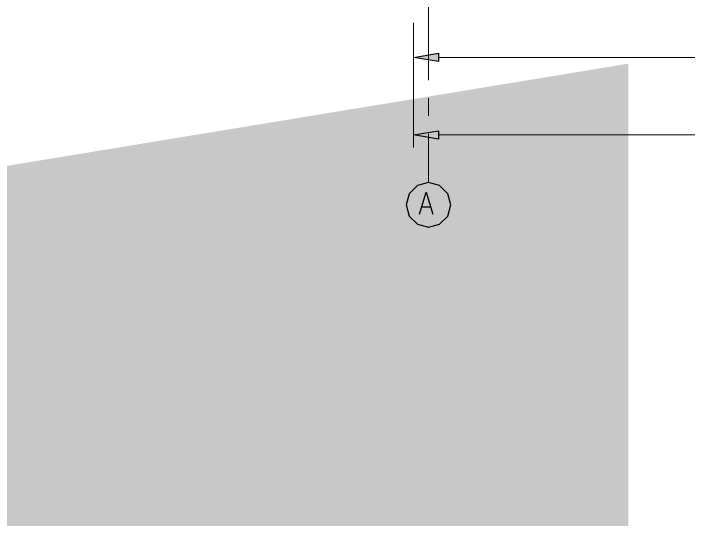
# Model space of a CAD drawing. Header units: millimetres. Extents: x 656141 to 1304589, y -54663 to 110742.
# Drawn here: x 1169772.06 to 1169806.85, y -13890.32 to -13864.24 of the extents above; entities that cross this region are included whole.
import ezdxf

# ---------------------------------------------------------------- set-up
doc = ezdxf.new("R2010")
doc.units = ezdxf.units.MM
doc.header["$LTSCALE"] = 0.35
doc.header["$MEASUREMENT"] = 0
doc.linetypes.add('CONTIN', pattern=[0, 0, 0])
doc.layers.get('0').update_dxf_attribs({"linetype": 'CONTIN'})
doc.styles.add('SIMPLEX', font='simplex.shx', dxfattribs={"width": 0.8})
doc.dimstyles.new('FOR D', dxfattribs={"dimscale": 114, "dimtxt": 2, "dimasz": 2, "dimexe": 1, "dimexo": 1, "dimgap": 1, "dimtad": 1, "dimdec": 0, "dimzin": 0, "dimdsep": 46, "dimtxsty": 'SIMPLEX', "dimcen": 1, "dimclrd": 6, "dimclre": 6, "dimclrt": 7, "dimadec": 0, "dimazin": 0, "dimtfac": 1, "dimtdec": 0, "dimtofl": 0, "dimtmove": 0, "dimatfit": 3, "dimfxl": 1, "dimtolj": 1, "dimtzin": 0, "dimlwd": 0, "dimlwe": 0, "dimarcsym": 1})

msp = doc.modelspace()

# ---------------------------------------------------------------- hatches: boundary and pattern name
for points in [[(1169793.973, -13866.292), (1169793.973, -13866.722), (1169792.683, -13866.507)], [(1169793.973, -13870.287), (1169793.973, -13870.718), (1169792.683, -13870.503)]]:
    msp.add_hatch(color=3).paths.add_polyline_path(points)

# ---------------------------------------------------------------- linework, layer by layer
at = {"color": 8, "linetype": 'Continuous', "lineweight": 9}
for p, q in [((1169793.454, -13867.678), (1169793.454, -13863.07)), ((1169793.454, -13869.521), (1169793.454, -13868.6)), ((1169793.454, -13872.961), (1169793.454, -13870.443))]:
    msp.add_line(p, q, dxfattribs=at)
at = {"color": 3, "linetype": 'Continuous', "lineweight": 5}
for p, q in [((1169792.683, -13864.72), (1169792.683, -13867.152)), ((1169792.683, -13864.72), (1169792.683, -13871.148)), ((1169793.973, -13866.507), (1169829.64, -13866.507)), ((1169867.886, -13870.503), (1169793.973, -13870.503))]:
    msp.add_line(p, q, dxfattribs=at)
at = {"color": 3, "linetype": 'Continuous', "lineweight": 25}
msp.add_line((1169793.112, -13874.209), (1169793.549, -13874.209), dxfattribs=at)
at = {"color": 3, "linetype": 'Continuous', "lineweight": -2}
for points in [[(1169793.973, -13866.292), (1169793.973, -13866.722), (1169792.683, -13866.507)], [(1169793.973, -13870.287), (1169793.973, -13870.718), (1169792.683, -13870.503)]]:
    msp.add_lwpolyline(points, close=True, dxfattribs=at)
at = {"color": 1, "linetype": 'Continuous', "lineweight": 25}
msp.add_lwpolyline([(1169794.601, -13874.109), (1169794.447, -13873.535), (1169794.027, -13873.115), (1169793.454, -13872.961), (1169792.88, -13873.115), (1169792.46, -13873.535), (1169792.306, -13874.109), (1169792.46, -13874.682), (1169792.88, -13875.102), (1169793.454, -13875.256), (1169794.027, -13875.102), (1169794.447, -13874.682)], close=True, dxfattribs=at)
at = {"color": 3, "linetype": 'Continuous', "lineweight": 25}
msp.add_lwpolyline([(1169792.981, -13874.592), (1169793.331, -13873.444), (1169793.681, -13874.592)], dxfattribs=at)

# ---------------------------------------------------------------- leaders
at = {"linetype": 'Continuous', "lineweight": 5}
msp.add_leader([(1169575.76, -13904.312), (1169591.224, -13904.312)], dimstyle='FOR D', override={"dimgap": 1, "dimtad": 0}, dxfattribs=at)

doc.saveas('drawing.dxf')
